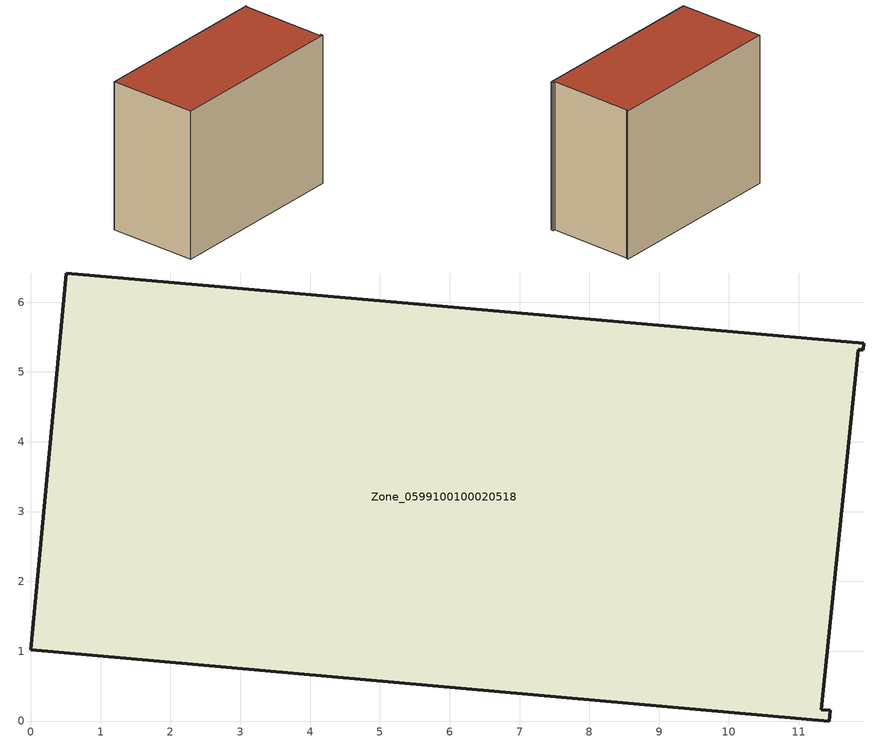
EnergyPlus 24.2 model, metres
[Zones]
Zone_0599100100020518
 floor ground (C_G): 11.44,0 0,1.02 0.51,6.42 11.93,5.41 11.92,5.32 11.85,5.32 11.32,0.16 11.45,0.15 z0
 wall outside (C_F): 0,1.02 11.44,0 11.45,0.15 11.32,0.16 11.85,5.32 11.92,5.32 11.93,5.41 0.51,6.42 0,1.02 z0:9.18
 roof outside (C_R): 11.85,5.32 11.92,5.32 11.93,5.41 0.51,6.42 0,1.02 11.44,0 11.45,0.15 11.32,0.16 z9.18
[BUILDING]
Pand.0599100100020518: North Axis=0; Terrain=City; Loads Convergence Tolerance Value=0.04; Temperature Convergence Tolerance Value=0.4; Solar Distribution=FullExterior; Maximum Number of Warmup Days=25; Minimum Number of Warmup Days=1
[Site:Location]
Rotterdam.The.Hague.AP_ZH_NLD Design_Conditions: Latitude=51.96; Longitude=4.45; Time Zone=1; Elevation=-4.5
[SITE:GROUNDTEMPERATURE:BUILDINGSURFACE]
18, 18, 18, 18, 18, 18, 18, 18, 18, 18, 18, 18
[MATERIAL] Thermal Absorptance=0.9; Solar Absorptance=0.7; Visible Absorptance=0.7
Name | Roughness | Thickness | Conductivity | Density | Specific Heat
G.TI.2015-2018 | MediumSmooth | 0.15 | 0.0428571 | 540 | 1210
F.TI.2015-2018 | Rough | 0.3 | 0.0666667 | 1920 | 840
R.TI.2015-2018 | MediumRough | 0.2 | 0.0333333 | 1500 | 1000
[CONSTRUCTION]
C_G: G.TI.2015-2018
C_F: F.TI.2015-2018
C_R: R.TI.2015-2018
[ZONE]
Zone_0599100100020518: Type=1; Multiplier=1; Ceiling Height=Autocalculate; Volume=Autocalculate; Floor Area=autocalculate; Part of Total Floor Area=Yes
[ZONEINFILTRATION:DESIGNFLOWRATE]
Infil_Zone_0599100100020518: Zone or ZoneList or Space or SpaceList=Zone_0599100100020518; Schedule=AlwaysOn; Design Flow Rate Calculation Method=Flow/Area; Flow Rate per Floor Area=0.0015; Constant Term Coefficient=1; Temperature Term Coefficient=0; Velocity Term Coefficient=0; Velocity Squared Term Coefficient=0
[HVACTEMPLATE:ZONE:IDEALLOADSAIRSYSTEM]
Zone_0599100100020518: Maximum Heating Supply Air Temperature=50; Minimum Cooling Supply Air Temperature=13; Maximum Heating Supply Air Humidity Ratio=0.0156; Minimum Cooling Supply Air Humidity Ratio=0.0077; Heating Limit=NoLimit; Cooling Limit=NoLimit; Dehumidification Control Type=ConstantSensibleHeatRatio; Cooling Sensible Heat Ratio=0.7; Dehumidification Setpoint=60; Humidification Control Type=None; Humidification Setpoint=30; Outdoor Air Method=None; Outdoor Air Flow Rate per Person=0.00944; Outdoor Air Flow Rate per Zone Floor Area=0; Outdoor Air Flow Rate per Zone=0; Demand Controlled Ventilation Type=None; Outdoor Air Economizer Type=NoEconomizer; Heat Recovery Type=None; Sensible Heat Recovery Effectiveness=0.7; Latent Heat Recovery Effectiveness=0.65
[ZONECONTROL:THERMOSTAT]
ThermostatControl_Zone_0599100100020518: Zone or ZoneList=Zone_0599100100020518; Control Type Schedule=DualSetpointControlType; Control 1=Thermostat_Zone_0599100100020518; Temperature Difference Between Cutout And Setpoint=0
[THERMOSTATSETPOINT:DUALSETPOINT]
Thermostat_Zone_0599100100020518: Heating Setpoint Temperature Schedule=HeatingSetpoint_Zone_0599100100020518; Cooling Setpoint Temperature Schedule=CoolingSetpoint_Zone_0599100100020518
[SCHEDULE:COMPACT]
HeatingSetpoint_Zone_0599100100020518: Through: 12/31, For: AllDays, Until: 24:00, 21
CoolingSetpoint_Zone_0599100100020518: Through: 12/31, For: AllDays, Until: 24:00, 24
DualSetpointControlType: Through: 12/31, For: AllDays, Until: 24:00, 4
AlwaysOn: Through: 12/31, For: AllDays, Until: 24:00, 1
